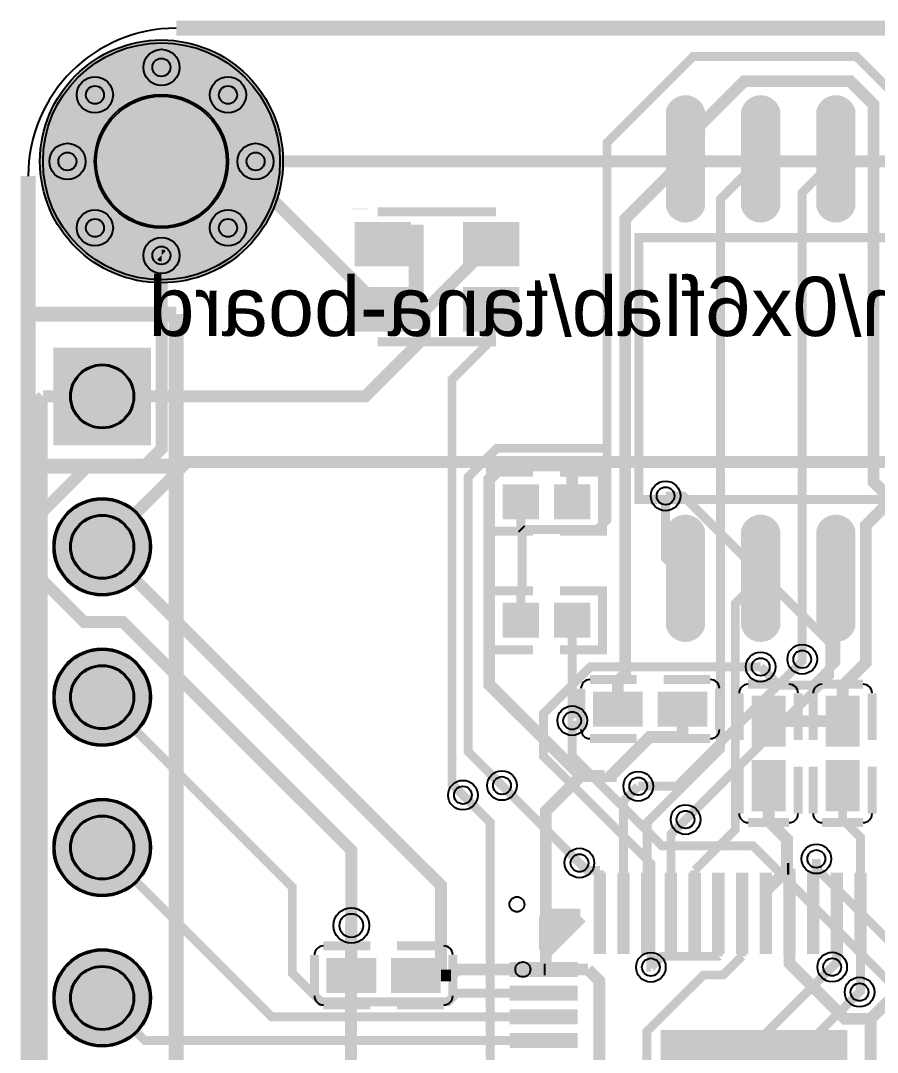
# Model space of a CAD drawing. Header units: millimetres. Extents: x -0.1 to 25.1, y -48.2 to 0.1.
# Drawn here: x -0.13 to 14.34, y -17.3 to 0.13 of the extents above; entities that cross this region are included whole.
import ezdxf

# ---------------------------------------------------------------- set-up
doc = ezdxf.new("R2010")
doc.units = ezdxf.units.MM
for name, color, linetype, true_color in [('BoardOutLine', 7, 'Continuous', 0xff00ff), ('BottomLayer', 7, 'Continuous', 0x0000ff), ('BottomSilkLayer', 7, 'Continuous', 0x66cc33), ('BottomSolderMaskLayer', 7, 'Continuous', 0xaa00ff), ('Document', 7, 'Continuous', 0xffffff), ('Hole', 7, 'Continuous', 0x222222), ('Multi-Layer', 7, 'Continuous', 0xc0c0c0), ('TopLayer', 7, 'Continuous', 0xff0000), ('TopPasteMaskLayer', 7, 'Continuous', 0x808080), ('TopSilkLayer', 7, 'Continuous', 0xffcc00), ('TopSolderMaskLayer', 7, 'Continuous', 0x800080)]:
    doc.layers.add(name, color=color, linetype=linetype, true_color=true_color)
doc.styles.get("Standard").update_dxf_attribs({"font": 'arial.ttf'})

msp = doc.modelspace()

# ---------------------------------------------------------------- hatches: boundary and pattern name
at = {"layer": 'BottomSolderMaskLayer'}
for points in [[(0.1996440000000259, -2.2504400000001397, 1), (4.301236000000026, -2.2504400000001397, 1)], [(1.945436800000026, -0.6624320000000807, 1), (2.555443200000026, -0.6624320000000807, 1)], [(0.8225027999999257, -1.1275060000000394, 1), (1.4325091999999258, -1.1275060000000394, 1)], [(3.068370799999899, -1.1275060000000394, 1), (3.6783771999998987, -1.1275060000000394, 1)], [(0.357428799999967, -2.2504400000001397, 1), (0.9674351999999671, -2.2504400000001397, 1)], [(3.533444800000085, -2.2504400000001397, 1), (4.143451200000085, -2.2504400000001397, 1)], [(0.8225027999999257, -3.3733740000000125, 1), (1.4325091999999258, -3.3733740000000125, 1)], [(3.068370799999899, -3.3733740000000125, 1), (3.6783771999998987, -3.3733740000000125, 1)], [(1.945436800000026, -3.838448000000085, 1), (2.555443200000026, -3.838448000000085, 1)], [(0.42461421935468024, -5.394606012903296), (0.42461421935468024, -7.045402812903262), (2.075411019354874, -7.045402812903262), (2.075411019354874, -5.394606012903296)], [(0.4247895999999802, -8.759951999999998, 1), (2.07558639999998, -8.759951999999998, 1)], [(0.4247895999999802, -11.299951999999962, 1), (2.07558639999998, -11.299951999999962, 1)], [(0.4247895999999802, -13.83995200000004, 1), (2.07558639999998, -13.83995200000004, 1)], [(0.4247895999999802, -16.379952000000003, 1), (2.07558639999998, -16.379952000000003, 1)]]:
    msp.add_hatch(color=256, dxfattribs=at).paths.add_polyline_path(points)
at = {"layer": 'Document'}
for points in [[(6.675018399999885, -3.3199832000000242), (6.675018399999885, -5.079974600000014), (6.4250315999998975, -5.079974600000014), (6.4250315999998975, -3.3199832000000242)], [(7.849996999999917, -3.4500057999999854), (7.849996999999917, -3.750005200000146), (8.00000939999984, -3.750005200000146), (8.00000939999984, -3.85000500000001), (8.049996599999872, -3.85000500000001), (8.049996599999872, -3.750005200000146), (8.149996400000077, -3.750005200000146), (8.149996400000077, -3.699992599999973), (8.049996599999872, -3.699992599999973), (8.049996599999872, -3.54998020000005), (8.00000939999984, -3.54998020000005), (8.00000939999984, -3.699992599999973), (7.9000096000000894, -3.699992599999973), (7.9000096000000894, -3.4500057999999854)], [(5.725058399999966, -3.4999930000001314), (5.725058399999966, -3.8999922000000424), (5.875045399999976, -3.8999922000000424), (5.925057999999922, -3.8999922000000424), (5.975045199999954, -3.85000500000001), (5.975045199999954, -3.54998020000005), (5.925057999999922, -3.4999930000001314), (5.825058199999944, -3.4999930000001314), (5.825058199999944, -3.550005600000077), (5.925057999999922, -3.550005600000077), (5.925057999999922, -3.85000500000001), (5.775045599999999, -3.85000500000001), (5.775045599999999, -3.4999930000001314)], [(6.100013200000035, -3.4999930000001314), (6.050000600000089, -3.550005600000077), (6.050000600000089, -3.85000500000001), (6.050026000000003, -3.85000500000001), (6.100013200000035, -3.8999922000000424), (6.30001279999999, -3.8999922000000424), (6.30001279999999, -3.8999922000000424), (6.350000000000023, -3.85000500000001), (6.350000000000023, -3.550005600000077), (6.350000000000023, -3.54998020000005), (6.30001279999999, -3.4999930000001314), (6.200013000000013, -3.4999930000001314), (6.200013000000013, -3.550005600000077), (6.30001279999999, -3.550005600000077), (6.30001279999999, -3.85000500000001), (6.100013200000035, -3.85000500000001), (6.100013200000035, -3.550005600000077), (6.15000039999984, -3.550005600000077), (6.15000039999984, -3.4999930000001314)], [(7.460005399999886, -3.599992800000109), (7.7000099999999065, -3.599992800000109), (7.7000099999999065, -3.6500054000000546), (7.460005399999886, -3.6500054000000546)], [(7.555001399999924, -3.744976000000065), (7.555001399999924, -3.5049968000000717), (7.605013999999869, -3.5049968000000717), (7.605013999999869, -3.744976000000065)], [(6.080023399999959, -4.580001000000038), (6.320027999999979, -4.580001000000038), (6.320027999999979, -4.7600108000001455), (6.110020799999916, -4.7600108000001455), (6.110020799999916, -4.870018200000004), (6.320027999999979, -4.870018200000004), (6.320027999999979, -4.920005400000036), (6.080023399999959, -4.920005400000036), (6.070015800000078, -4.920005400000036), (6.070015800000078, -4.909997800000042), (6.070015800000078, -4.720005800000081), (6.290030600000023, -4.720005800000081), (6.290030600000023, -4.620005999999989), (6.070015800000078, -4.620005999999989), (6.070015800000078, -4.580001000000038)], [(7.450023199999919, -4.550003600000082), (7.450023199999919, -4.950053600000047), (7.600035600000069, -4.950053600000047), (7.650073599999928, -4.950053600000047), (7.70006079999996, -4.900040999999987), (7.70006079999996, -4.599965399999974), (7.650073599999928, -4.550003600000082), (7.55007379999995, -4.550003600000082), (7.55007379999995, -4.600066999999967), (7.650073599999928, -4.600066999999967), (7.650073599999928, -4.900040999999987), (7.500061200000005, -4.900040999999987), (7.500061200000005, -4.550003600000082)], [(7.825028800000041, -4.950002799999993), (7.825028800000041, -4.8999902000000475), (7.875015999999846, -4.8999902000000475), (7.875015999999846, -4.599990800000114), (7.825028800000041, -4.599990800000114), (7.825028800000041, -4.550003600000082), (7.975015800000051, -4.550003600000082), (7.975015800000051, -4.599990800000114), (7.925028600000019, -4.599990800000114), (7.925028600000019, -4.8999902000000475), (7.975015800000051, -4.8999902000000475), (7.975015800000051, -4.950002799999993), (7.825028800000041, -4.950002799999993)], [(5.720029199999885, -4.864963600000124), (5.960033799999906, -4.864963600000124), (5.960033799999906, -4.914976200000069), (5.720029199999885, -4.914976200000069)]]:
    msp.add_hatch(color=256, dxfattribs=at).paths.add_polyline_path(points)
at = {"layer": 'Multi-Layer'}
for points in [[(0.2504440000000261, -2.2504400000001397, 1), (4.250436000000025, -2.2504400000001397, 1)], [(1.945436800000026, -0.6624320000000807, 1), (2.555443200000026, -0.6624320000000807, 1)], [(0.8225027999999257, -1.1275060000000394, 1), (1.4325091999999258, -1.1275060000000394, 1)], [(3.068370799999899, -1.1275060000000394, 1), (3.6783771999998987, -1.1275060000000394, 1)], [(0.357428799999967, -2.2504400000001397, 1), (0.9674351999999671, -2.2504400000001397, 1)], [(3.533444800000085, -2.2504400000001397, 1), (4.143451200000085, -2.2504400000001397, 1)], [(0.8225027999999257, -3.3733740000000125, 1), (1.4325091999999258, -3.3733740000000125, 1)], [(3.068370799999899, -3.3733740000000125, 1), (3.6783771999998987, -3.3733740000000125, 1)], [(1.945436800000026, -3.838448000000085, 1), (2.555443200000026, -3.838448000000085, 1)], [(0.4500117999999702, -5.420004400000039), (0.4500117999999702, -7.020001200000024), (2.0500086000000692, -7.020001200000024), (2.0500086000000692, -5.420004400000039)], [(0.4501895999999801, -8.759951999999998, 1), (2.05018639999998, -8.759951999999998, 1)], [(0.4501895999999801, -11.299951999999962, 1), (2.05018639999998, -11.299951999999962, 1)], [(0.4501895999999801, -13.83995200000004, 1), (2.05018639999998, -13.83995200000004, 1)], [(0.4501895999999801, -16.379952000000003, 1), (2.05018639999998, -16.379952000000003, 1)]]:
    msp.add_hatch(color=256, dxfattribs=at).paths.add_polyline_path(points)
at = {"layer": 'TopLayer'}
for points in [[(11.399469199999979, -3.005531200000064, -0.7853981633974483), (10.79047879999998, -3.005531200000064), (10.79047879999998, -1.410030200000051, -0.7853981633974483), (11.399469199999979, -1.410030200000051)], [(12.669469199999961, -3.005531200000064, -0.7853981633974483), (12.060478799999961, -3.005531200000064), (12.060478799999961, -1.410030200000051, -0.7853981633974483), (12.669469199999961, -1.410030200000051)], [(13.939469199999943, -3.005531200000064, -0.7853981633974483), (13.330478799999943, -3.005531200000064), (13.330478799999943, -1.410030200000051, -0.7853981633974483), (13.939469199999943, -1.410030200000051)], [(5.534964800000012, -3.299968000000149), (6.434988399999952, -3.299968000000149), (6.434988399999952, -3.9999665999999934), (5.534964800000012, -3.9999665999999934)], [(7.3650347999999894, -3.2999426000000085), (8.26505839999993, -3.2999426000000085), (8.26505839999993, -3.9999665999999934), (7.3650347999999894, -3.9999665999999934)], [(5.534964800000012, -4.400041999999985), (6.434988399999952, -4.400041999999985), (6.434988399999952, -5.100040600000057), (5.534964800000012, -5.100040600000057)], [(7.3650347999999894, -4.400041999999985), (8.26505839999993, -4.400041999999985), (8.26505839999993, -5.100040600000057), (7.3650347999999894, -5.100040600000057)], [(8.59998280000002, -8.270011400000044), (8.59998280000002, -7.7300074000000905), (8.034350199999949, -7.7300074000000905), (8.034350199999949, -8.270011400000044)], [(8.900007600000094, -8.270011400000044), (8.900007600000094, -7.7300074000000905), (9.465640199999939, -7.7300074000000905), (9.465640199999939, -8.270011400000044)], [(11.399469199999979, -10.090099200000054, -0.7853981633974483), (10.79047879999998, -10.090099200000054), (10.79047879999998, -8.494572800000128, -0.7853981633974483), (11.399469199999979, -8.494572800000128)], [(12.669469199999961, -10.090099200000054, -0.7853981633974483), (12.060478799999961, -10.090099200000054), (12.060478799999961, -8.494572800000128, -0.7853981633974483), (12.669469199999961, -8.494572800000128)], [(13.939469199999943, -10.090099200000054, -0.7853981633974483), (13.330478799999943, -10.090099200000054), (13.330478799999943, -8.494572800000128, -0.7853981633974483), (13.939469199999943, -8.494572800000128)], [(8.59998280000002, -10.270007400000054), (8.59998280000002, -9.7300034000001), (8.034350199999949, -9.7300034000001), (8.034350199999949, -10.270007400000054)], [(8.900007600000094, -10.270007400000054), (8.900007600000094, -9.7300034000001), (9.465640199999939, -9.7300034000001), (9.465640199999939, -10.270007400000054)], [(10.350347599999964, -11.771121999999991), (10.350347599999964, -11.231118000000038), (9.560255199999915, -11.231118000000038), (9.560255199999915, -11.771121999999991)], [(10.650372400000037, -11.771121999999991), (10.650372400000037, -11.231118000000038), (11.440464800000086, -11.231118000000038), (11.440464800000086, -11.771121999999991)], [(12.229337999999984, -12.10040760000004), (12.769341999999938, -12.10040760000004), (12.769341999999938, -11.310315200000105), (12.229337999999984, -11.310315200000105)], [(13.479017999999883, -12.10040760000004), (14.019022000000064, -12.10040760000004), (14.019022000000064, -11.310315200000105), (13.479017999999883, -11.310315200000105)], [(12.229337999999984, -12.400432400000113), (12.769341999999938, -12.400432400000113), (12.769341999999938, -13.190524800000048), (12.229337999999984, -13.190524800000048)], [(13.479017999999883, -12.400432400000113), (14.019022000000064, -12.400432400000113), (14.019022000000064, -13.190524800000048), (13.479017999999883, -13.190524800000048)], [(9.750983799999972, -14.39948860000004), (9.750983799999972, -15.49951180000005), (9.550984200000016, -15.49951180000005), (9.550984200000016, -14.39948860000004)], [(10.150779799999896, -14.39948860000004), (10.150779799999896, -15.49951180000005), (9.95078019999994, -15.49951180000005), (9.95078019999994, -14.39948860000004)], [(10.550829800000088, -14.39948860000004), (10.550829800000088, -15.49951180000005), (10.350830199999905, -15.49951180000005), (10.350830199999905, -14.39948860000004)], [(10.950879800000052, -14.39948860000004), (10.950879800000052, -15.49951180000005), (10.750880200000097, -15.49951180000005), (10.750880200000097, -14.39948860000004)], [(11.350929800000017, -14.39948860000004), (11.350929800000017, -15.49951180000005), (11.150930200000062, -15.49951180000005), (11.150930200000062, -14.39948860000004)], [(11.750979799999982, -14.39948860000004), (11.750979799999982, -15.49951180000005), (11.550980200000026, -15.49951180000005), (11.550980200000026, -14.39948860000004)], [(12.150775799999906, -14.39948860000004), (12.150775799999906, -15.49951180000005), (11.95077619999995, -15.49951180000005), (11.95077619999995, -14.39948860000004)], [(12.55082579999987, -14.39948860000004), (12.55082579999987, -15.49951180000005), (12.350826199999915, -15.49951180000005), (12.350826199999915, -14.39948860000004)], [(12.950875800000063, -14.39948860000004), (12.950875800000063, -15.49951180000005), (12.75087619999988, -15.49951180000005), (12.75087619999988, -14.39948860000004)], [(13.350925800000027, -14.39948860000004), (13.350925800000027, -15.49951180000005), (13.150926199999844, -15.49951180000005), (13.150926199999844, -14.39948860000004)], [(13.750975799999992, -14.39948860000004), (13.750975799999992, -15.49951180000005), (13.550976200000036, -15.49951180000005), (13.550976200000036, -14.39948860000004)], [(14.150771799999916, -14.39948860000004), (14.150771799999916, -15.49951180000005), (13.95077219999996, -15.49951180000005), (13.95077219999996, -14.39948860000004)], [(5.849975599999993, -16.269995400000084), (5.849975599999993, -15.729991400000017), (5.059883199999945, -15.729991400000017), (5.059883199999945, -16.269995400000084)], [(6.15000039999984, -16.269995400000084), (6.15000039999984, -15.729991400000017), (6.9400927999998885, -15.729991400000017), (6.9400927999998885, -16.269995400000084)], [(8.15083459999994, -15.799384200000077), (9.250832399999922, -15.799384200000077), (9.250832399999922, -15.999383800000032), (8.15083459999994, -15.999383800000032)], [(8.15083459999994, -16.199434200000155), (9.250832399999922, -16.199434200000155), (9.250832399999922, -16.399433799999997), (8.15083459999994, -16.399433799999997)], [(8.15083459999994, -16.599484200000006), (9.250832399999922, -16.599484200000006), (9.250832399999922, -16.799483800000075), (8.15083459999994, -16.799483800000075)], [(8.15083459999994, -16.99953419999997), (9.250832399999922, -16.99953419999997), (9.250832399999922, -17.19953380000004), (8.15083459999994, -17.19953380000004)], [(10.700867599999924, -16.949394600000005), (13.80088679999983, -16.949394600000005), (13.80088679999983, -20.049413800000025), (10.700867599999924, -20.049413800000025)]]:
    msp.add_hatch(color=256, dxfattribs=at).paths.add_polyline_path(points)
at = {"layer": 'TopPasteMaskLayer'}
for points in [[(11.399469199999979, -3.005531200000064, -0.7853981633974483), (10.79047879999998, -3.005531200000064), (10.79047879999998, -1.410030200000051, -0.7853981633974483), (11.399469199999979, -1.410030200000051)], [(12.669469199999961, -3.005531200000064, -0.7853981633974483), (12.060478799999961, -3.005531200000064), (12.060478799999961, -1.410030200000051, -0.7853981633974483), (12.669469199999961, -1.410030200000051)], [(13.939469199999943, -3.005531200000064, -0.7853981633974483), (13.330478799999943, -3.005531200000064), (13.330478799999943, -1.410030200000051, -0.7853981633974483), (13.939469199999943, -1.410030200000051)], [(5.534964800000012, -3.299968000000149), (6.434988399999952, -3.299968000000149), (6.434988399999952, -3.9999665999999934), (5.534964800000012, -3.9999665999999934)], [(7.3650347999999894, -3.2999426000000085), (8.26505839999993, -3.2999426000000085), (8.26505839999993, -3.9999665999999934), (7.3650347999999894, -3.9999665999999934)], [(5.534964800000012, -4.400041999999985), (6.434988399999952, -4.400041999999985), (6.434988399999952, -5.100040600000057), (5.534964800000012, -5.100040600000057)], [(7.3650347999999894, -4.400041999999985), (8.26505839999993, -4.400041999999985), (8.26505839999993, -5.100040600000057), (7.3650347999999894, -5.100040600000057)], [(8.61499420000007, -8.230006400000093), (8.61499420000007, -7.7700124000000415), (8.574989200000005, -7.7300074000000905), (8.074355200000014, -7.7300074000000905), (8.034350199999949, -7.7700124000000415), (8.034350199999949, -8.230006400000093), (8.074355200000014, -8.270011400000044), (8.574989200000005, -8.270011400000044)], [(8.884996200000046, -8.230006400000093), (8.884996200000046, -7.7700124000000415), (8.925001199999883, -7.7300074000000905), (9.425635199999874, -7.7300074000000905), (9.465640199999939, -7.7700124000000415), (9.465640199999939, -8.230006400000093), (9.425635199999874, -8.270011400000044), (8.925001199999883, -8.270011400000044)], [(11.399469199999979, -10.090099200000054, -0.7853981633974483), (10.79047879999998, -10.090099200000054), (10.79047879999998, -8.494572800000128, -0.7853981633974483), (11.399469199999979, -8.494572800000128)], [(12.669469199999961, -10.090099200000054, -0.7853981633974483), (12.060478799999961, -10.090099200000054), (12.060478799999961, -8.494572800000128, -0.7853981633974483), (12.669469199999961, -8.494572800000128)], [(13.939469199999943, -10.090099200000054, -0.7853981633974483), (13.330478799999943, -10.090099200000054), (13.330478799999943, -8.494572800000128, -0.7853981633974483), (13.939469199999943, -8.494572800000128)], [(8.61499420000007, -10.23000239999999), (8.61499420000007, -9.770008400000052), (8.574989200000005, -9.7300034000001), (8.074355200000014, -9.7300034000001), (8.034350199999949, -9.770008400000052), (8.034350199999949, -10.23000239999999), (8.074355200000014, -10.270007400000054), (8.574989200000005, -10.270007400000054)], [(8.884996200000046, -10.23000239999999), (8.884996200000046, -9.770008400000052), (8.925001199999883, -9.7300034000001), (9.425635199999874, -9.7300034000001), (9.465640199999939, -9.770008400000052), (9.465640199999939, -10.23000239999999), (9.425635199999874, -10.270007400000054), (8.925001199999883, -10.270007400000054)], [(10.320324799999867, -11.276101400000016), (10.320324799999867, -11.7261132000001), (10.250347799999986, -11.776100400000018), (9.770338599999945, -11.776100400000018), (9.720326, -11.7261132000001), (9.720326, -11.276101400000016), (9.770338599999945, -11.226114199999984), (10.250347799999986, -11.226114199999984)], [(11.280343199999948, -11.276101400000016), (11.280343199999948, -11.7261132000001), (11.230330600000002, -11.776100400000018), (10.750346799999875, -11.776100400000018), (10.680344400000081, -11.7261132000001), (10.680344400000081, -11.276101400000016), (10.750346799999875, -11.226114199999984), (11.230330600000002, -11.226114199999984)], [(12.724358599999846, -12.070384800000056), (12.27434679999999, -12.070384800000056), (12.224359599999957, -12.000407800000062), (12.224359599999957, -11.520398600000021), (12.27434679999999, -11.470386000000076), (12.724358599999846, -11.470386000000076), (12.774345799999878, -11.520398600000021), (12.774345799999878, -12.000407800000062)], [(13.974038599999972, -12.070384800000056), (13.524026799999888, -12.070384800000056), (13.474039599999855, -12.000407800000062), (13.474039599999855, -11.520398600000021), (13.524026799999888, -11.470386000000076), (13.974038599999972, -11.470386000000076), (14.024025800000004, -11.520398600000021), (14.024025800000004, -12.000407800000062)], [(12.724358599999846, -13.030403200000023), (12.27434679999999, -13.030403200000023), (12.224359599999957, -12.980390600000078), (12.224359599999957, -12.500406800000064), (12.27434679999999, -12.430404400000043), (12.724358599999846, -12.430404400000043), (12.774345799999878, -12.500406800000064), (12.774345799999878, -12.980390600000078)], [(13.974038599999972, -13.030403200000023), (13.524026799999888, -13.030403200000023), (13.474039599999855, -12.980390600000078), (13.474039599999855, -12.500406800000064), (13.524026799999888, -12.430404400000043), (13.974038599999972, -12.430404400000043), (14.024025800000004, -12.500406800000064), (14.024025800000004, -12.980390600000078)], [(9.750983799999972, -14.39948860000004), (9.750983799999972, -15.49951180000005), (9.550984200000016, -15.49951180000005), (9.550984200000016, -14.39948860000004)], [(10.150779799999896, -14.39948860000004), (10.150779799999896, -15.49951180000005), (9.95078019999994, -15.49951180000005), (9.95078019999994, -14.39948860000004)], [(10.550829800000088, -14.39948860000004), (10.550829800000088, -15.49951180000005), (10.350830199999905, -15.49951180000005), (10.350830199999905, -14.39948860000004)], [(10.950879800000052, -14.39948860000004), (10.950879800000052, -15.49951180000005), (10.750880200000097, -15.49951180000005), (10.750880200000097, -14.39948860000004)], [(11.350929800000017, -14.39948860000004), (11.350929800000017, -15.49951180000005), (11.150930200000062, -15.49951180000005), (11.150930200000062, -14.39948860000004)], [(11.750979799999982, -14.39948860000004), (11.750979799999982, -15.49951180000005), (11.550980200000026, -15.49951180000005), (11.550980200000026, -14.39948860000004)], [(12.150775799999906, -14.39948860000004), (12.150775799999906, -15.49951180000005), (11.95077619999995, -15.49951180000005), (11.95077619999995, -14.39948860000004)], [(12.55082579999987, -14.39948860000004), (12.55082579999987, -15.49951180000005), (12.350826199999915, -15.49951180000005), (12.350826199999915, -14.39948860000004)], [(12.950875800000063, -14.39948860000004), (12.950875800000063, -15.49951180000005), (12.75087619999988, -15.49951180000005), (12.75087619999988, -14.39948860000004)], [(13.350925800000027, -14.39948860000004), (13.350925800000027, -15.49951180000005), (13.150926199999844, -15.49951180000005), (13.150926199999844, -14.39948860000004)], [(13.750975799999992, -14.39948860000004), (13.750975799999992, -15.49951180000005), (13.550976200000036, -15.49951180000005), (13.550976200000036, -14.39948860000004)], [(14.150771799999916, -14.39948860000004), (14.150771799999916, -15.49951180000005), (13.95077219999996, -15.49951180000005), (13.95077219999996, -14.39948860000004)], [(5.819952799999896, -15.774974800000109), (5.819952799999896, -16.22498660000008), (5.749975800000016, -16.27497380000011), (5.269966599999975, -16.27497380000011), (5.21995400000003, -16.22498660000008), (5.21995400000003, -15.774974800000109), (5.269966599999975, -15.724987600000077), (5.749975800000016, -15.724987600000077)], [(6.779971199999977, -15.774974800000109), (6.779971199999977, -16.22498660000008), (6.729958600000032, -16.27497380000011), (6.2499747999999045, -16.27497380000011), (6.179972399999883, -16.22498660000008), (6.179972399999883, -15.774974800000109), (6.2499747999999045, -15.724987600000077), (6.729958600000032, -15.724987600000077)], [(8.15083459999994, -15.799384200000077), (9.250832399999922, -15.799384200000077), (9.250832399999922, -15.999383800000032), (8.15083459999994, -15.999383800000032)], [(8.15083459999994, -16.199434200000155), (9.250832399999922, -16.199434200000155), (9.250832399999922, -16.399433799999997), (8.15083459999994, -16.399433799999997)], [(8.15083459999994, -16.599484200000006), (9.250832399999922, -16.599484200000006), (9.250832399999922, -16.799483800000075), (8.15083459999994, -16.799483800000075)], [(8.15083459999994, -16.99953419999997), (9.250832399999922, -16.99953419999997), (9.250832399999922, -17.19953380000004), (8.15083459999994, -17.19953380000004)], [(10.700867599999924, -16.949394600000005), (13.80088679999983, -16.949394600000005), (13.80088679999983, -20.049413800000025), (10.700867599999924, -20.049413800000025)]]:
    msp.add_hatch(color=256, dxfattribs=at).paths.add_polyline_path(points)
at = {"layer": 'TopSolderMaskLayer'}
for points in [[(0.1996440000000259, -2.2504400000001397, 1), (4.301236000000026, -2.2504400000001397, 1)], [(1.945436800000026, -0.6624320000000807, 1), (2.555443200000026, -0.6624320000000807, 1)], [(0.8225027999999257, -1.1275060000000394, 1), (1.4325091999999258, -1.1275060000000394, 1)], [(3.068370799999899, -1.1275060000000394, 1), (3.6783771999998987, -1.1275060000000394, 1)], [(11.424869199999979, -3.023914746681271, -0.7853981633974483), (10.76507879999998, -3.023914746681271), (10.76507879999998, -1.3916472386331407, -0.7853981633974483), (11.424869199999979, -1.3916472386331407)], [(12.69486919999996, -3.023914746681271, -0.7853981633974483), (12.035078799999962, -3.023914746681271), (12.035078799999962, -1.3916472386331407, -0.7853981633974483), (12.69486919999996, -1.3916472386331407)], [(13.964869199999942, -3.023914746681271, -0.7853981633974483), (13.305078799999944, -3.023914746681271), (13.305078799999944, -1.3916472386331407, -0.7853981633974483), (13.964869199999942, -1.3916472386331407)], [(0.357428799999967, -2.2504400000001397, 1), (0.9674351999999671, -2.2504400000001397, 1)], [(3.533444800000085, -2.2504400000001397, 1), (4.143451200000085, -2.2504400000001397, 1)], [(0.8225027999999257, -3.3733740000000125, 1), (1.4325091999999258, -3.3733740000000125, 1)], [(3.068370799999899, -3.3733740000000125, 1), (3.6783771999998987, -3.3733740000000125, 1)], [(5.509562649462509, -3.2745670783410787), (6.460387683154181, -3.2745670783410787), (6.460387683154181, -4.025365678341018), (5.509562649462509, -4.025365678341018)], [(7.339632649462487, -3.27453983502312), (8.290457683154159, -3.27453983502312), (8.290457683154159, -4.025365678341018), (7.339632649462487, -4.025365678341018)], [(1.945436800000026, -3.838448000000085, 1), (2.555443200000026, -3.838448000000085, 1)], [(5.509562649462509, -4.374641078341028), (6.460387683154181, -4.374641078341028), (6.460387683154181, -5.125439678341081), (5.509562649462509, -5.125439678341081)], [(7.339632649462487, -4.374641078341028), (8.290457683154159, -4.374641078341028), (8.290457683154159, -5.125439678341081), (7.339632649462487, -5.125439678341081)], [(0.42461421935468024, -5.394606012903296), (0.42461421935468024, -7.045402812903262), (2.075411019354874, -7.045402812903262), (2.075411019354874, -5.394606012903296)], [(8.625375956713128, -8.29541378946385), (8.625375956713128, -7.704609789463916), (8.008945637808779, -7.704609789463916), (8.008945637808779, -8.29541378946385)], [(8.8746053189044, -8.29541378946385), (8.8746053189044, -7.704609789463916), (9.491035637808523, -7.704609789463916), (9.491035637808523, -8.29541378946385)], [(0.4247895999999802, -8.759951999999998, 1), (2.07558639999998, -8.759951999999998, 1)], [(11.424869199999979, -10.108482746681148, -0.7853981633974483), (10.76507879999998, -10.108482746681148), (10.76507879999998, -8.476189253318921, -0.7853981633974483), (11.424869199999979, -8.476189253318921)], [(12.69486919999996, -10.108482746681148, -0.7853981633974483), (12.035078799999962, -10.108482746681148), (12.035078799999962, -8.476189253318921, -0.7853981633974483), (12.69486919999996, -8.476189253318921)], [(13.964869199999942, -10.108482746681148, -0.7853981633974483), (13.305078799999944, -10.108482746681148), (13.305078799999944, -8.476189253318921, -0.7853981633974483), (13.964869199999942, -8.476189253318921)], [(8.625375956713128, -10.295409789463974), (8.625375956713128, -9.704605789463812), (8.008945637808779, -9.704605789463812), (8.008945637808779, -10.295409789463974)], [(8.8746053189044, -10.295409789463974), (8.8746053189044, -9.704605789463812), (9.491035637808523, -9.704605789463812), (9.491035637808523, -10.295409789463974)], [(0.4247895999999802, -11.299951999999962, 1), (2.07558639999998, -11.299951999999962, 1)], [(10.375749233125475, -11.796521999999982), (10.375749233125475, -11.205718000000047), (9.534856833125446, -11.205718000000047), (9.534856833125446, -11.796521999999982)], [(10.624970766874526, -11.796521999999982), (10.624970766874526, -11.205718000000047), (11.465863166874556, -11.205718000000047), (11.465863166874556, -11.796521999999982)], [(12.211977876551032, -12.137573319661442), (12.78670212344889, -12.137573319661442), (12.78670212344889, -11.273154259266335), (12.211977876551032, -11.273154259266335)], [(13.461657876551158, -12.137573319661442), (14.036382123449016, -12.137573319661442), (14.036382123449016, -11.273154259266335), (13.461657876551158, -11.273154259266335)], [(12.211977876551032, -12.363266680338711), (12.78670212344889, -12.363266680338711), (12.78670212344889, -13.227685740733818), (12.211977876551032, -13.227685740733818)], [(13.461657876551158, -12.363266680338711), (14.036382123449016, -12.363266680338711), (14.036382123449016, -13.227685740733818), (13.461657876551158, -13.227685740733818)], [(0.4247895999999802, -13.83995200000004, 1), (2.07558639999998, -13.83995200000004, 1)], [(9.755530399999884, -14.261969829032296), (9.755530399999884, -15.637068680645143), (9.546437600000104, -15.637068680645143), (9.546437600000104, -14.261969829032296)], [(10.155326399999808, -14.261969829032296), (10.155326399999808, -15.637068680645143), (9.946233600000028, -15.637068680645143), (9.946233600000028, -14.261969829032296)], [(10.5553764, -14.261969829032296), (10.5553764, -15.637068680645143), (10.346283599999992, -15.637068680645143), (10.346283599999992, -14.261969829032296)], [(10.955426399999965, -14.261969829032296), (10.955426399999965, -15.637068680645143), (10.746333599999957, -15.637068680645143), (10.746333599999957, -14.261969829032296)], [(11.35547639999993, -14.261969829032296), (11.35547639999993, -15.637068680645143), (11.146383599999922, -15.637068680645143), (11.146383599999922, -14.261969829032296)], [(11.755526399999894, -14.261969829032296), (11.755526399999894, -15.637068680645143), (11.546433599999887, -15.637068680645143), (11.546433599999887, -14.261969829032296)], [(12.155322400000045, -14.261969829032296), (12.155322400000045, -15.637068680645143), (11.946229600000038, -15.637068680645143), (11.946229600000038, -14.261969829032296)], [(12.555372399999783, -14.261969829032296), (12.555372399999783, -15.637068680645143), (12.346279600000003, -15.637068680645143), (12.346279600000003, -14.261969829032296)], [(12.955422399999975, -14.261969829032296), (12.955422399999975, -15.637068680645143), (12.746329599999967, -15.637068680645143), (12.746329599999967, -14.261969829032296)], [(13.35547239999994, -14.261969829032296), (13.35547239999994, -15.637068680645143), (13.146379599999932, -15.637068680645143), (13.146379599999932, -14.261969829032296)], [(13.755522399999904, -14.261969829032296), (13.755522399999904, -15.637068680645143), (13.546429600000124, -15.637068680645143), (13.546429600000124, -14.261969829032296)], [(14.155318399999828, -14.261969829032296), (14.155318399999828, -15.637068680645143), (13.946225600000048, -15.637068680645143), (13.946225600000048, -14.261969829032296)], [(0.4247895999999802, -16.379952000000003, 1), (2.07558639999998, -16.379952000000003, 1)], [(5.875377233125278, -16.29539778946389), (5.875377233125278, -15.704593789463729), (5.034484833125475, -15.704593789463729), (5.034484833125475, -16.29539778946389)], [(6.124598766874556, -16.29539778946389), (6.124598766874556, -15.704593789463729), (6.965491166874358, -15.704593789463729), (6.965491166874358, -16.29539778946389)], [(8.12583118709665, -15.77437789999999), (9.275841587096807, -15.77437789999999), (9.275841587096807, -16.02439010000012), (8.12583118709665, -16.02439010000012)], [(8.12583118709665, -16.17442790000007), (9.275841587096807, -16.17442790000007), (9.275841587096807, -16.42444009999997), (8.12583118709665, -16.42444009999997)], [(8.12583118709665, -16.574477900000034), (9.275841587096807, -16.574477900000034), (9.275841587096807, -16.824490100000048), (8.12583118709665, -16.824490100000048)], [(8.12583118709665, -16.9745279), (9.275841587096807, -16.9745279), (9.275841587096807, -17.224540100000013), (8.12583118709665, -17.224540100000013)], [(10.675860275546142, -16.924389324453614), (13.8258924853277, -16.924389324453614), (13.8258924853277, -20.07442153423517), (10.675860275546142, -20.07442153423517)]]:
    msp.add_hatch(color=256, dxfattribs=at).paths.add_polyline_path(points)

# ---------------------------------------------------------------- linework, layer by layer
at = {"layer": 'BoardOutLine', "const_width": 0.254}
for points in [[(2.4999950000000126, 0), (22.50000579999994, 0)], [(0, -45.500010599999996), (0, -2.4999950000001263)]]:
    msp.add_lwpolyline(points, dxfattribs=at)
at = {"layer": 'BoardOutLine'}
msp.add_arc((2.4999950000000126, -2.4999950000001263), 2.4999949999999997, 90, 180, dxfattribs=at)
at = {"layer": 'BottomLayer'}
for points, const_width in [([(1.1275059999999257, -1.1275060000000394), (1.592579999999998, -0.6624320000000807), (2.250440000000026, -0.6624320000000807)], 0.1999996), ([(3.0444439999999986, -1.1275060000000394), (2.715513999999871, -1.1275060000000394), (2.250440000000026, -0.6624320000000807)], 0.1999996), ([(3.0444439999999986, -1.1275060000000394), (3.0444439999999986, -2.2504400000001397)], 0.1999996), ([(3.373373999999899, -1.1275060000000394), (3.0444439999999986, -1.1275060000000394)], 0.1999996), ([(0.662431999999967, -2.2504400000001397), (2.250440000000026, -2.2504400000001397)], 0.1999996), ([(3.0444439999999986, -2.2504400000001397), (2.250440000000026, -2.2504400000001397)], 0.1999996), ([(3.838448000000085, -2.2504400000001397), (3.0444439999999986, -2.2504400000001397)], 0.1999996), ([(21.162772000000018, -2.2504400000001397), (3.838448000000085, -2.2504400000001397)], 0.1999996), ([(2.2524720000000116, -3.839464000000021), (2.907284000000004, -3.839464000000021), (3.373373999999899, -3.3733740000000125)], 0.1999996), ([(2.2524720000000116, -3.839464000000021), (2.2524720000000116, -7.103110000000129), (1.9723099999999931, -7.383272000000147), (1.0269220000000132, -7.383272000000147), (0.22758399999997891, -8.182610000000068), (0.22758399999997891, -9.311132000000043), (0.9464040000000296, -10.02995199999998), (1.5994379999999637, -10.02995199999998), (5.454904000000056, -13.885418000000072), (5.454904000000056, -15.156941999999958)], 0.1999996), ([(2.2524720000000116, -3.839464000000021), (2.251455999999962, -3.839464000000021), (2.250440000000026, -3.838448000000085)], 0.1999996), ([(16.999965999999972, -8.6934040000001), (15.633191999999895, -7.326630000000023), (2.6835099999999557, -7.326630000000023), (1.25018799999998, -8.759951999999998)], 0.1999996), ([(11.097005999999851, -13.368020000000115), (13.530579999999986, -10.934446000000094), (13.530579999999986, -10.37640799999997), (11.055604000000017, -7.9014320000001135), (10.759948000000009, -7.9014320000001135)], 0.15001240000000002), ([(10.29842999999994, -12.804648000000043), (10.952480000000037, -12.804648000000043), (13.066776000000004, -10.690352000000075), (13.066776000000004, -10.659110000000055)], 0.15001240000000002), ([(12.36471999999992, -10.788904000000116), (9.487407999999846, -10.788904000000116), (8.698483999999894, -11.577828000000068), (8.698483999999894, -12.296648000000005), (10.511281999999824, -14.109446000000048), (10.511281999999824, -15.861030000000142), (10.511535999999865, -15.861030000000142)], 0.15001240000000002), ([(14.999969999999962, -30.75000200000011), (16.509999999999877, -29.23997200000008), (16.509999999999877, -18.083784000000037), (12.235941999999909, -13.809726000000069), (10.700257999999963, -13.809726000000069), (9.183877999999936, -12.293346000000042), (9.183877999999936, -11.696446000000037)], 0.15001240000000002), ([(7.998205999999868, -12.792456000000016), (9.306306000000063, -14.100556000000097)], 0.15001240000000002), ([(7.33882200000005, -12.954762000000073), (7.800085999999851, -13.416026000000102), (7.800085999999851, -20.02383599999996), (7.800339999999892, -20.02383599999996)], 0.15001240000000002), ([(13.305535999999961, -14.03096000000005), (13.305535999999961, -14.192250000000058), (22.609047999999916, -23.495762000000127), (22.609047999999916, -29.45053800000005), (23.508461999999895, -30.34995200000003), (24.118062000000123, -30.34995200000003), (24.797511999999983, -31.029402000000005), (24.797511999999983, -34.57930600000009), (23.679657999999904, -35.69716000000005), (17.86381999999992, -35.69716000000005), (14.43278799999996, -39.12819200000001)], 0.15001240000000002), ([(5.450586000000044, -20.192746000000056), (5.450586000000044, -15.161260000000084), (5.454904000000056, -15.156941999999958)], 0.1999996), ([(10.84579999999994, -39.09060000000011), (7.553959999999847, -35.798760000000016), (7.553959999999847, -24.313642000000073), (10.566654000000085, -21.300948000000062), (10.566654000000085, -18.864326000000005), (13.572489999999902, -15.858490000000074)], 0.15001240000000002), ([(14.034262000000012, -16.281400000000076), (11.009122000000048, -19.306540000000155), (11.009122000000048, -20.492719999999963)], 0.15001240000000002)]:
    msp.add_lwpolyline(points, dxfattribs=dict(at, const_width=const_width))
at = {"layer": 'BottomSilkLayer', "const_width": 0.254}
for points in [[(5.079999993995443e-05, -4.830013200000053), (5.079999993995443e-05, -42.93006400000013)], [(2.5000203999999258, -4.830013200000053), (5.079999993995443e-05, -4.830013200000053)], [(2.5000458000000663, -4.830013200000053), (2.5000458000000663, -42.93006400000013)], [(5.079999993995443e-05, -7.398054800000068), (2.5000203999999258, -7.398054800000068)]]:
    msp.add_lwpolyline(points, dxfattribs=at)
at = {"layer": 'BottomSolderMaskLayer'}
for centre, radius in [((2.250440000000026, -2.2504400000001397), 2.050796), ((2.250440000000026, -0.6624320000000807), 0.30500320000000003), ((2.250440000000026, -0.6624320000000807), 0.15250160000000001), ((1.1275059999999257, -1.1275060000000394), 0.30500320000000003), ((3.373373999999899, -1.1275060000000394), 0.30500320000000003), ((1.127429799999959, -1.1274298000000726), 0.15250160000000001), ((3.373450200000093, -1.1274298000000726), 0.15250160000000001), ((2.250440000000026, -2.2504400000001397), 1.1279378000000004), ((0.662431999999967, -2.2504400000001397), 0.30500320000000003), ((3.838448000000085, -2.2504400000001397), 0.30500320000000003), ((0.662431999999967, -2.2504400000001397), 0.15250160000000001), ((3.838448000000085, -2.2504400000001397), 0.15250160000000001), ((1.1275059999999257, -3.3733740000000125), 0.30500320000000003), ((3.373373999999899, -3.3733740000000125), 0.30500320000000003), ((1.127429799999959, -3.373450200000093), 0.15250160000000001), ((3.373450200000093, -3.373450200000093), 0.15250160000000001), ((2.250440000000026, -3.838448000000085), 0.30500320000000003), ((2.250440000000026, -3.838448000000085), 0.15250160000000001), ((1.2500102000000197, -6.220002799999975), 0.5416611483870968), ((1.25018799999998, -8.759951999999998), 0.8253983999999999), ((1.2500102000000197, -8.760002800000052), 0.5416611483870968), ((1.25018799999998, -11.299951999999962), 0.8253983999999999), ((1.2500102000000197, -11.300002800000016), 0.5416611483870968), ((1.25018799999998, -13.83995200000004), 0.8253983999999999), ((1.2500102000000197, -13.84000279999998), 0.5416611483870968), ((1.25018799999998, -16.379952000000003), 0.8253983999999999), ((1.2500102000000197, -16.380002799999943), 0.5416611483870968)]:
    msp.add_circle(centre, radius, dxfattribs=at)
at = {"layer": 'Document'}
msp.add_circle((8.351011999999969, -15.899384000000055), 0.127, dxfattribs=at)
at = {"layer": 'Hole'}
for centre, radius in [((10.759948000000009, -7.9014320000001135), 0.15001240000000002), ((13.066776000000004, -10.659110000000055), 0.15001240000000002), ((12.36471999999992, -10.788904000000116), 0.15001240000000002), ((9.183877999999936, -11.696446000000037), 0.15001240000000002), ((7.998205999999868, -12.792456000000016), 0.15001240000000002), ((10.29842999999994, -12.804648000000043), 0.15001240000000002), ((7.33882200000005, -12.954762000000073), 0.15001240000000002), ((11.097005999999851, -13.368020000000115), 0.15001240000000002), ((13.305535999999961, -14.03096000000005), 0.15001240000000002), ((9.306306000000063, -14.100556000000097), 0.15001240000000002), ((5.454904000000056, -15.156941999999958), 0.1999996), ((10.511535999999865, -15.861030000000142), 0.15001240000000002), ((13.572489999999902, -15.858490000000074), 0.15001240000000002), ((14.034262000000012, -16.281400000000076), 0.15001240000000002)]:
    msp.add_circle(centre, radius, dxfattribs=at)
at = {"layer": 'Multi-Layer'}
for centre, radius in [((2.250440000000026, -2.2504400000001397), 1.9999959999999999), ((2.250440000000026, -0.6624320000000807), 0.30500320000000003), ((2.250440000000026, -0.6624320000000807), 0.15250160000000001), ((1.1275059999999257, -1.1275060000000394), 0.30500320000000003), ((3.373373999999899, -1.1275060000000394), 0.30500320000000003), ((1.127429799999959, -1.1274298000000726), 0.15250160000000001), ((3.373450200000093, -1.1274298000000726), 0.15250160000000001), ((2.250440000000026, -2.2504400000001397), 1.0999978000000001), ((0.662431999999967, -2.2504400000001397), 0.30500320000000003), ((3.838448000000085, -2.2504400000001397), 0.30500320000000003), ((0.662431999999967, -2.2504400000001397), 0.15250160000000001), ((3.838448000000085, -2.2504400000001397), 0.15250160000000001), ((1.1275059999999257, -3.3733740000000125), 0.30500320000000003), ((3.373373999999899, -3.3733740000000125), 0.30500320000000003), ((1.127429799999959, -3.373450200000093), 0.15250160000000001), ((3.373450200000093, -3.373450200000093), 0.15250160000000001), ((2.250440000000026, -3.838448000000085), 0.30500320000000003), ((2.250440000000026, -3.838448000000085), 0.15250160000000001), ((1.2500102000000197, -6.220002799999975), 0.5249926), ((10.759948000000009, -7.9014320000001135), 0.2500122), ((1.25018799999998, -8.759951999999998), 0.7999984), ((1.2500102000000197, -8.760002800000052), 0.5249926), ((13.066776000000004, -10.659110000000055), 0.2500122), ((1.25018799999998, -11.299951999999962), 0.7999984), ((12.36471999999992, -10.788904000000116), 0.2500122), ((1.2500102000000197, -11.300002800000016), 0.5249926), ((9.183877999999936, -11.696446000000037), 0.2500122), ((7.998205999999868, -12.792456000000016), 0.2500122), ((7.33882200000005, -12.954762000000073), 0.2500122), ((10.29842999999994, -12.804648000000043), 0.2500122), ((1.25018799999998, -13.83995200000004), 0.7999984), ((11.097005999999851, -13.368020000000115), 0.2500122), ((1.2500102000000197, -13.84000279999998), 0.5249926), ((9.306306000000063, -14.100556000000097), 0.2500122), ((13.305535999999961, -14.03096000000005), 0.2500122), ((5.454904000000056, -15.156941999999958), 0.2999994), ((1.25018799999998, -16.379952000000003), 0.7999984), ((10.511535999999865, -15.861030000000142), 0.2500122), ((13.572489999999902, -15.858490000000074), 0.2500122), ((1.2500102000000197, -16.380002799999943), 0.5249926), ((14.034262000000012, -16.281400000000076), 0.2500122)]:
    msp.add_circle(centre, radius, dxfattribs=at)
at = {"layer": 'TopLayer'}
for points, const_width in [([(14.904973999999925, -2.207768000000101), (14.904973999999925, -1.4043660000000955), (13.980922000000078, -0.4803140000000212), (11.225021999999967, -0.4803140000000212), (9.771380000000022, -1.9339560000000802), (9.771380000000022, -7.0962520000000495)], 0.15001240000000002), ([(11.09497399999998, -2.207768000000101), (11.09497399999998, -1.8892520000000559), (12.08989199999985, -0.8943340000000717), (13.874750000000063, -0.8943340000000717), (14.269973999999934, -1.2895580000000564), (14.269973999999934, -7.66292599999997), (14.571980000000053, -7.96493200000009)], 0.1999996), ([(2.250440000000026, -3.3733740000000125), (2.250440000000026, -2.2504400000001397)], 0.1999996), ([(3.838448000000085, -2.2504400000001397), (3.838448000000085, -2.6035000000000537), (5.985002000000009, -4.750054000000091)], 0.1999996), ([(9.955276000000026, -11.030711999999994), (10.078466000000049, -10.907522000000085), (10.078466000000049, -3.2242760000000317), (11.09497399999998, -2.207768000000101)], 0.1999996), ([(12.364973999999961, -2.207768000000101), (11.686285999999996, -2.8864560000000665), (11.686285999999996, -12.175490000000082), (10.450829999999883, -13.41094600000008), (10.450829999999883, -14.949424000000135)], 0.15001240000000002), ([(13.634973999999943, -2.207768000000101), (13.066776000000004, -2.7759660000000395), (13.066776000000004, -10.659110000000055)], 0.15001240000000002), ([(2.250440000000026, -3.3733740000000125), (1.1275059999999257, -3.3733740000000125)], 0.1999996), ([(2.250440000000026, -3.838448000000085), (2.250440000000026, -3.3733740000000125)], 0.1999996), ([(7.8150719999999865, -3.6499800000000278), (6.692646000000082, -4.77240600000016), (6.692646000000082, -5.217922000000044), (5.690615999999977, -6.219952000000035), (1.2499339999999393, -6.219952000000035)], 0.1999996), ([(7.8150719999999865, -4.750054000000091), (7.8150719999999865, -5.27532599999995)], 0.15001240000000002), ([(7.33882200000005, -12.954762000000073), (7.154163999999923, -12.77010400000006), (7.154163999999923, -5.936234000000127), (7.8150719999999865, -5.27532599999995)], 0.15001240000000002), ([(0.24968200000000706, -6.219952000000035), (0.22758399999997891, -6.242050000000063), (0.22758399999997891, -32.17113200000006), (0.9464040000000296, -32.889951999999994), (1.5994379999999637, -32.889951999999994), (5.204968000000122, -36.49548200000004), (5.204968000000122, -40.02963800000009)], 0.1999996), ([(1.2499339999999393, -6.219952000000035), (0.24968200000000706, -6.219952000000035)], 0.1999996), ([(9.771380000000022, -7.0962520000000495), (7.910829999999919, -7.0962520000000495), (7.42645200000004, -7.580630000000042), (7.42645200000004, -12.22070199999996), (7.998205999999868, -12.792456000000016)], 0.15001240000000002), ([(9.771380000000022, -7.0962520000000495), (9.771380000000022, -8.30351399999995), (9.607041999999979, -8.467852000000107), (8.339835999999991, -8.467852000000107)], 0.15001240000000002), ([(9.328658000000019, -12.632182000000057), (7.781035999999972, -11.08456000000001), (7.781035999999972, -7.619745999999964), (8.015985999999998, -7.384796000000051), (9.038081999999918, -7.384796000000051), (9.182862, -7.52957600000002)], 0.1999996), ([(9.182862, -7.99998400000004), (9.182862, -7.52957600000002)], 0.1999996), ([(11.09497399999998, -9.292335999999978), (10.759948000000009, -8.957310000000007), (10.759948000000009, -7.9014320000001135)], 0.15001240000000002), ([(8.317229999999995, -7.99998400000004), (8.317229999999995, -8.445245999999997)], 0.15001240000000002), ([(13.749020000000087, -11.109960000000001), (14.141704000000004, -10.717276000000084), (14.141704000000004, -8.395208000000139), (14.571980000000053, -7.96493200000009)], 0.1999996), ([(8.339835999999991, -8.467852000000107), (8.317229999999995, -8.445245999999997)], 0.15001240000000002), ([(8.317229999999995, -9.554718000000094), (8.339835999999991, -9.532111999999984), (8.339835999999991, -8.467852000000107)], 0.15001240000000002), ([(6.967982000000006, -15.99996800000008), (6.967982000000006, -14.477746000000025), (1.25018799999998, -8.759951999999998)], 0.1999996), ([(12.364973999999961, -9.292335999999978), (11.937999999999988, -9.719310000000064), (11.937999999999988, -13.537184000000025), (11.25093000000004, -14.224254000000087)], 0.15001240000000002), ([(12.36471999999992, -10.788904000000116), (12.674599999999941, -11.098784000000023), (13.24533800000006, -11.098784000000023), (13.634973999999943, -10.709148000000027), (13.634973999999943, -9.292335999999978)], 0.15001240000000002), ([(8.317229999999995, -9.99998000000005), (8.317229999999995, -9.554718000000094)], 0.15001240000000002), ([(9.182862, -9.99998000000005), (9.182862, -11.695430000000101), (9.183877999999936, -11.696446000000037)], 0.15001240000000002), ([(9.955276000000026, -11.501120000000128), (9.955276000000026, -11.030711999999994)], 0.1999996), ([(13.749020000000087, -11.705335999999988), (13.749020000000087, -11.109960000000001)], 0.1999996), ([(1.25018799999998, -11.299951999999962), (4.459477999999876, -14.509242000000086), (4.459477999999876, -15.96262999999999), (4.944363999999837, -16.447516000000064), (7.084821999999917, -16.447516000000064), (7.232904000000076, -16.29943400000002), (8.700770000000034, -16.29943400000002)], 0.15001240000000002), ([(11.045443999999975, -11.501120000000128), (11.045443999999975, -11.971528000000035)], 0.1999996), ([(12.499339999999961, -11.705335999999988), (13.749020000000087, -11.705335999999988)], 0.1999996), ([(11.045443999999975, -11.971528000000035), (10.492740000000026, -11.971528000000035), (9.832340000000045, -12.631928000000016), (9.832340000000045, -12.632182000000057), (9.328658000000019, -12.632182000000057)], 0.1999996), ([(8.738615999999979, -15.899384000000055), (8.738615999999979, -13.222224000000097), (9.328658000000019, -12.632182000000057)], 0.1999996), ([(12.499339999999961, -12.79550400000005), (12.499339999999961, -13.390880000000038)], 0.1999996), ([(13.749020000000087, -12.79550400000005), (13.749020000000087, -13.365734000000089)], 0.15001240000000002), ([(10.29842999999994, -12.804648000000043), (10.050779999999918, -13.052298000000064), (10.050779999999918, -14.949424000000135)], 0.15001240000000002), ([(11.097005999999851, -13.368020000000115), (10.850879999999847, -13.614146000000119), (10.850879999999847, -14.949424000000135)], 0.15001240000000002), ([(12.810235999999918, -14.199108000000024), (12.810235999999918, -13.701775999999995), (12.499339999999961, -13.390880000000038)], 0.1999996), ([(13.749020000000087, -13.365734000000089), (14.050771999999938, -13.667486000000054), (14.050771999999938, -14.949424000000135)], 0.15001240000000002), ([(8.700770000000034, -16.699484000000098), (4.1097200000000385, -16.699484000000098), (1.25018799999998, -13.83995200000004)], 0.15001240000000002), ([(9.306306000000063, -14.100556000000097), (9.43000399999994, -14.224254000000087), (9.650983999999994, -14.224254000000087)], 0.15001240000000002), ([(12.450825999999893, -14.57426600000008), (12.75206999999989, -14.273022000000083), (12.75206999999989, -14.257274000000052), (12.810235999999918, -14.199108000000024)], 0.1999996), ([(12.810235999999918, -14.199108000000024), (12.850876000000085, -14.199108000000024)], 0.1999996), ([(12.850876000000085, -14.648688000000107), (12.850876000000085, -14.199108000000024)], 0.1999996), ([(13.25092600000005, -14.224254000000087), (13.305535999999961, -14.169644000000062), (13.305535999999961, -14.03096000000005)], 0.15001240000000002), ([(9.650983999999994, -14.949424000000135), (9.650983999999994, -14.224254000000087)], 0.15001240000000002), ([(11.25093000000004, -14.949424000000135), (11.25093000000004, -14.224254000000087)], 0.15001240000000002), ([(13.25092600000005, -14.949424000000135), (13.25092600000005, -14.224254000000087)], 0.15001240000000002), ([(12.450825999999893, -14.949424000000135), (12.450825999999893, -14.57426600000008)], 0.1999996), ([(12.850876000000085, -14.648688000000107), (12.850876000000085, -14.949424000000135)], 0.1999996), ([(11.650980000000004, -14.949424000000135), (11.650980000000004, -15.674847999999997)], 0.15001240000000002), ([(12.050775999999928, -14.949424000000135), (12.050775999999928, -15.674847999999997)], 0.15001240000000002), ([(12.850876000000085, -14.949424000000135), (12.850876000000085, -15.795752000000107), (13.78839000000005, -16.73326600000007), (14.221459999999865, -16.73326600000007)], 0.1999996), ([(13.650976000000014, -14.949424000000135), (13.650976000000014, -15.674847999999997)], 0.15001240000000002), ([(14.050771999999938, -14.949424000000135), (14.050771999999938, -16.264890000000037), (14.034262000000012, -16.281400000000076)], 0.15001240000000002), ([(5.454904000000056, -15.99996800000008), (5.454904000000056, -15.156941999999958)], 0.1999996), ([(11.009122000000048, -20.492719999999963), (10.839450000000056, -20.492719999999963), (10.443971999999917, -20.09724200000005), (10.443971999999917, -16.947134000000005), (11.399266000000011, -15.991840000000025), (11.7337839999999, -15.991840000000025), (12.050775999999928, -15.674847999999997)], 0.15001240000000002), ([(11.650980000000004, -15.674847999999997), (11.649201999999946, -15.676626000000056), (10.69593999999995, -15.676626000000056), (10.511535999999865, -15.861030000000142)], 0.15001240000000002), ([(13.650976000000014, -15.674847999999997), (13.650976000000014, -15.780004000000076), (13.572489999999902, -15.858490000000074)], 0.15001240000000002), ([(14.221459999999865, -16.73326600000007), (14.850871999999868, -16.10385400000007), (14.850871999999868, -15.69999400000006)], 0.1999996), ([(7.140447999999992, -15.99996800000008), (7.241032000000018, -15.899384000000055), (7.950453999999922, -15.899384000000055)], 0.1999996), ([(8.700770000000034, -15.899384000000055), (7.950453999999922, -15.899384000000055)], 0.1999996), ([(8.700770000000034, -15.899384000000055), (8.738615999999979, -15.899384000000055)], 0.1999996), ([(8.738615999999979, -15.899384000000055), (9.45133999999996, -15.899384000000055)], 0.1999996), ([(9.45133999999996, -15.899384000000055), (9.64260200000001, -16.090646000000106), (9.64260200000001, -19.30806400000006), (9.45133999999996, -19.499325999999996)], 0.1999996), ([(6.545072000000005, -15.99996800000008), (6.967982000000006, -15.99996800000008)], 0.1999996), ([(6.967982000000006, -15.99996800000008), (7.140447999999992, -15.99996800000008)], 0.1999996), ([(8.700770000000034, -17.099534000000062), (1.9697700000000395, -17.099534000000062), (1.25018799999998, -16.379952000000003)], 0.15001240000000002), ([(14.221459999999865, -16.73326600000007), (14.221459999999865, -18.670270000000073), (14.849855999999932, -19.298666000000026)], 0.1999996)]:
    msp.add_lwpolyline(points, dxfattribs=dict(at, const_width=const_width))
at = {"layer": 'TopSilkLayer'}
for points, const_width in [([(5.600014199999919, -3.0500066000000743), (5.600014199999919, -3.061843000000067)], 0.254), ([(7.9000096000000894, -3.099993799999993), (5.900013599999852, -3.099993799999993)], 0.1519936), ([(5.900013599999852, -5.299989400000072), (7.9000096000000894, -5.299989400000072)], 0.1519936), ([(8.523782800000049, -8.498611400000073), (7.805750200000034, -8.498611400000073), (7.805750200000034, -7.501407400000062), (8.523782800000049, -7.501407400000062)], 0.1524), ([(8.976207599999839, -8.498611400000073), (9.694240199999854, -8.498611400000073), (9.694240199999854, -7.501407400000062), (8.976207599999839, -7.501407400000062)], 0.1524), ([(8.523782800000049, -10.498607399999969), (7.805750200000034, -10.498607399999969), (7.805750200000034, -9.501403400000072), (8.523782800000049, -9.501403400000072)], 0.1524), ([(8.976207599999839, -10.498607399999969), (9.694240199999854, -10.498607399999969), (9.694240199999854, -9.501403400000072), (8.976207599999839, -9.501403400000072)], 0.1524), ([(9.484055199999943, -11.00251800000001), (10.274147599999992, -11.00251800000001)], 0.1524), ([(11.51666479999983, -11.00251800000001), (10.726572400000009, -11.00251800000001)], 0.1524), ([(9.3316552, -11.847322000000077), (9.3316552, -11.154918000000066)], 0.1524), ([(11.669064800000001, -11.847322000000077), (11.669064800000001, -11.154918000000066)], 0.1524), ([(12.153138000000013, -11.081715200000076), (12.84554199999991, -11.081715200000076)], 0.1524), ([(13.402817999999911, -11.081715200000076), (14.095222000000035, -11.081715200000076)], 0.1524), ([(12.000737999999842, -12.024207600000068), (12.000737999999842, -11.23411520000002)], 0.1524), ([(12.997941999999853, -11.23411520000002), (12.997941999999853, -12.024207600000068)], 0.1524), ([(13.250417999999968, -12.024207600000068), (13.250417999999968, -11.23411520000002)], 0.1524), ([(14.247621999999978, -11.23411520000002), (14.247621999999978, -12.024207600000068)], 0.1524), ([(10.274147599999992, -11.99972200000002), (9.484055199999943, -11.99972200000002)], 0.1524), ([(10.726572400000009, -11.99972200000002), (11.51666479999983, -11.99972200000002)], 0.1524), ([(12.000737999999842, -12.476632400000085), (12.000737999999842, -13.266724800000134)], 0.1524), ([(12.997941999999853, -13.266724800000134), (12.997941999999853, -12.476632400000085)], 0.1524), ([(13.250417999999968, -12.476632400000085), (13.250417999999968, -13.266724800000134)], 0.1524), ([(14.247621999999978, -13.266724800000134), (14.247621999999978, -12.476632400000085)], 0.1524), ([(12.153138000000013, -13.419124800000077), (12.84554199999991, -13.419124800000077)], 0.1524), ([(13.402817999999911, -13.419124800000077), (14.095222000000035, -13.419124800000077)], 0.1524), ([(9.009938799999986, -14.999436600000081), (9.009938799999986, -15.096286800000144), (8.750858799999946, -15.35536680000007)], 0.254), ([(8.750858799999946, -15.568269600000008), (9.319742599999813, -14.999436600000081)], 0.254), ([(8.750858799999946, -15.568269600000008), (8.750858799999946, -14.999436600000081)], 0.254), ([(8.750858799999946, -14.999436600000081), (9.319742599999813, -14.999436600000081)], 0.254), ([(4.983683199999973, -15.501391400000102), (5.773775600000022, -15.501391400000102)], 0.1524), ([(7.01629279999986, -15.501391400000102), (6.226200400000039, -15.501391400000102)], 0.1524), ([(4.83128320000003, -16.346195400000056), (4.83128320000003, -15.653791400000046)], 0.1524), ([(7.168692800000031, -16.346195400000056), (7.168692800000031, -15.653791400000046)], 0.1524), ([(5.773775600000022, -16.498595400000113), (4.983683199999973, -16.498595400000113)], 0.1524), ([(6.226200400000039, -16.498595400000113), (7.01629279999986, -16.498595400000113)], 0.1524)]:
    msp.add_lwpolyline(points, dxfattribs=dict(at, const_width=const_width))
at = {"layer": 'TopSilkLayer', "const_width": 0.1524}
msp.add_lwpolyline([(15.69120559999999, -3.538601000000085), (15.69120559999999, -7.9614014), (10.308793199999968, -7.9614014), (10.308793199999968, -3.538601000000085), (15.69120559999999, -3.538601000000085)], close=True, dxfattribs=at)
at = {"layer": 'TopSilkLayer'}
msp.add_circle((8.250936000000024, -14.799309999999991), 0.127, dxfattribs=at)
for centre, start, end in [((9.48405520000017, -11.15491800000018), 90, 180), ((11.516664800000058, -11.15491800000018), 0, 90), ((12.153138000000013, -11.23411520000002), 90, 180), ((12.84554199999991, -11.23411520000002), 0, 90), ((13.402817999999911, -11.23411520000002), 90, 180), ((14.095221999999808, -11.23411520000002), 0, 90), ((9.48405520000017, -11.847322000000077), 180.00000000000867, 270), ((11.516664800000058, -11.847322000000077), 270, 359.9999999999913), ((12.153138000000013, -13.266724800000134), 180, 270), ((12.84554199999991, -13.266724800000134), 270, 359.9999999999913), ((13.402817999999911, -13.266724800000134), 180, 270), ((14.095221999999808, -13.266724800000134), 270, 359.9999999999913), ((4.983683199999973, -15.653791400000046), 90, 180), ((7.01629279999986, -15.653791400000046), 0, 90), ((4.983683199999973, -16.346195399999942), 180.00000000000867, 270), ((7.01629279999986, -16.346195399999942), 270, 359.9999999999913)]:
    msp.add_arc(centre, 0.1524, start, end, dxfattribs=at)
at = {"layer": 'TopSolderMaskLayer'}
for centre, radius in [((2.250440000000026, -2.2504400000001397), 2.050796), ((2.250440000000026, -0.6624320000000807), 0.30500320000000003), ((2.250440000000026, -0.6624320000000807), 0.15250160000000001), ((1.1275059999999257, -1.1275060000000394), 0.30500320000000003), ((3.373373999999899, -1.1275060000000394), 0.30500320000000003), ((1.127429799999959, -1.1274298000000726), 0.15250160000000001), ((3.373450200000093, -1.1274298000000726), 0.15250160000000001), ((2.250440000000026, -2.2504400000001397), 1.1279378000000004), ((0.662431999999967, -2.2504400000001397), 0.30500320000000003), ((3.838448000000085, -2.2504400000001397), 0.30500320000000003), ((0.662431999999967, -2.2504400000001397), 0.15250160000000001), ((3.838448000000085, -2.2504400000001397), 0.15250160000000001), ((1.1275059999999257, -3.3733740000000125), 0.30500320000000003), ((3.373373999999899, -3.3733740000000125), 0.30500320000000003), ((1.127429799999959, -3.373450200000093), 0.15250160000000001), ((3.373450200000093, -3.373450200000093), 0.15250160000000001), ((2.250440000000026, -3.838448000000085), 0.30500320000000003), ((2.250440000000026, -3.838448000000085), 0.15250160000000001), ((1.2500102000000197, -6.220002799999975), 0.5416611483870968), ((1.25018799999998, -8.759951999999998), 0.8253983999999999), ((1.2500102000000197, -8.760002800000052), 0.5416611483870968), ((1.25018799999998, -11.299951999999962), 0.8253983999999999), ((1.2500102000000197, -11.300002800000016), 0.5416611483870968), ((1.25018799999998, -13.83995200000004), 0.8253983999999999), ((1.2500102000000197, -13.84000279999998), 0.5416611483870968), ((1.25018799999998, -16.379952000000003), 0.8253983999999999), ((1.2500102000000197, -16.380002799999943), 0.5416611483870968)]:
    msp.add_circle(centre, radius, dxfattribs=at)

# ---------------------------------------------------------------- texts
at = {"layer": 'BottomSilkLayer', "text_generation_flag": 2}
msp.add_text('github.com/0x6flab/tana-board', height=0.9999979999999999, dxfattribs=at).set_placement((20.90000899999984, -5.200015000000008))

doc.saveas('drawing.dxf')
